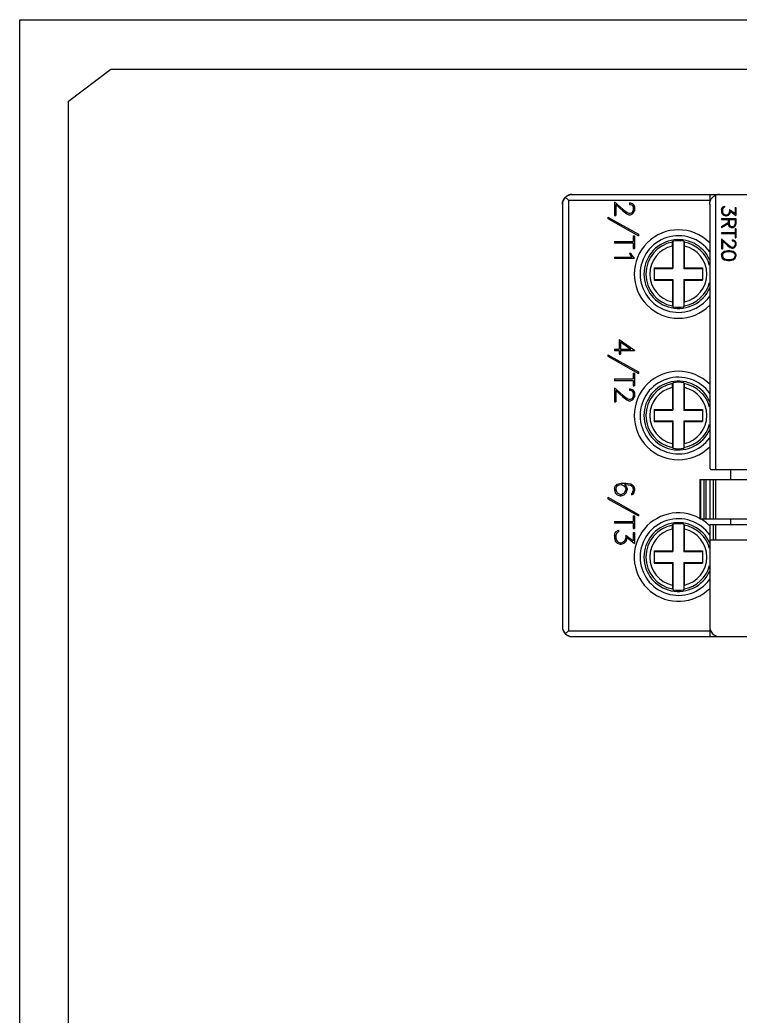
# Model space of a CAD drawing. Header units: millimetres. Extents: x -72 to 2978, y -1067 to 2817.
# Drawn here: x 2338.3 to 2411.6, y 834.1 to 935.5 of the extents above; entities that cross this region are included whole.
import ezdxf

# ---------------------------------------------------------------- set-up
doc = ezdxf.new("R2010")
doc.units = ezdxf.units.MM
doc.layers.add('10000_FRONT', color=7, linetype='Continuous')

msp = doc.modelspace()

# ---------------------------------------------------------------- linework, layer by layer
for p, q in [((2338.28, 935.51), (2647.27, 935.51)), ((2338.28, 635.51), (2338.28, 935.51))]:
    msp.add_line(p, q)
at = {"color": 30, "true_color": 0xf8991e}
for p, q in [((2343.22, 927.23), (2347.54, 930.51)), ((2347.54, 930.51), (2639.75, 930.51)), ((2343.22, 641.64), (2343.22, 927.23))]:
    msp.add_line(p, q, dxfattribs=at)
at = {"layer": '10000_FRONT', "color": 7, "linetype": 'Continuous', "lineweight": 25}
for p, q in [((2393.65, 917.33), (2393.68, 917.37)), ((2393.67, 917.33), (2393.7, 917.38)), ((2393.68, 917.37), (2393.72, 917.41)), ((2393.7, 917.38), (2393.73, 917.42)), ((2393.72, 917.41), (2393.75, 917.45)), ((2393.73, 917.42), (2393.77, 917.46)), ((2393.75, 917.45), (2393.79, 917.49)), ((2393.77, 917.46), (2393.82, 917.5)), ((2393.77, 917.46), (2394.08, 917.15)), ((2393.79, 917.49), (2393.83, 917.52)), ((2393.82, 917.5), (2393.86, 917.54)), ((2393.83, 917.52), (2393.88, 917.56)), ((2393.86, 917.54), (2393.9, 917.57)), ((2393.88, 917.56), (2393.92, 917.59)), ((2393.9, 917.57), (2393.94, 917.6)), ((2393.92, 917.59), (2393.97, 917.62)), ((2393.94, 917.6), (2393.99, 917.62)), ((2393.97, 917.62), (2394.02, 917.65)), ((2393.99, 917.62), (2394.04, 917.65)), ((2394.02, 917.65), (2394.07, 917.67)), ((2394.04, 917.65), (2394.09, 917.67)), ((2394.07, 917.67), (2394.07, 917.67)), ((2394.09, 917.67), (2394.13, 917.69)), ((2394.13, 917.69), (2394.18, 917.71)), ((2394.18, 917.71), (2394.23, 917.72)), ((2394.23, 917.72), (2394.28, 917.73)), ((2394.28, 917.73), (2394.33, 917.74)), ((2394.33, 917.74), (2394.38, 917.75)), ((2394.38, 917.75), (2394.43, 917.75)), ((2394.43, 917.75), (2394.48, 917.75)), ((2394.47, 917.75), (2394.48, 917.75)), ((2394.48, 917.75), (2408.48, 917.75)), ((2408.48, 917.75), (2408.48, 917.15)), ((2408.48, 917.75), (2462.46, 917.75)), ((2408.48, 917.74), (2409.32, 917.74)), ((2408.65, 917.33), (2408.67, 917.37)), ((2408.67, 917.37), (2408.71, 917.41)), ((2408.71, 917.41), (2408.74, 917.45)), ((2408.74, 917.45), (2408.78, 917.49)), ((2408.78, 917.49), (2408.82, 917.52)), ((2408.82, 917.52), (2408.87, 917.56)), ((2408.87, 917.56), (2408.91, 917.59)), ((2408.91, 917.59), (2408.96, 917.62)), ((2408.96, 917.62), (2409.01, 917.65)), ((2409.01, 917.65), (2409.06, 917.67)), ((2409.06, 917.67), (2409.06, 889.75)), ((2410.57, 917.75), (2410.57, 917.75)), ((2393.47, 916.84), (2393.48, 916.89)), ((2393.47, 916.8), (2393.47, 916.84)), ((2393.47, 916.75), (2393.47, 916.8)), ((2393.47, 916.75), (2393.47, 873.76)), ((2393.48, 916.89), (2393.49, 916.93)), ((2393.48, 916.8), (2393.49, 916.85)), ((2393.48, 916.75), (2393.48, 916.8)), ((2393.48, 916.75), (2393.48, 873.75)), ((2393.49, 916.93), (2393.5, 916.98)), ((2393.49, 916.9), (2393.5, 916.95)), ((2393.49, 916.85), (2393.49, 916.9)), ((2393.5, 916.98), (2393.51, 917.03)), ((2393.5, 916.95), (2393.51, 917)), ((2393.51, 917.03), (2393.52, 917.07)), ((2393.51, 917), (2393.53, 917.05)), ((2393.52, 917.07), (2393.54, 917.12)), ((2393.53, 917.05), (2393.54, 917.1)), ((2393.54, 917.12), (2393.56, 917.16)), ((2393.54, 917.1), (2393.56, 917.15)), ((2393.56, 917.16), (2393.58, 917.21)), ((2393.56, 917.15), (2393.58, 917.2)), ((2393.58, 917.21), (2393.6, 917.25)), ((2393.58, 917.2), (2393.61, 917.24)), ((2393.6, 917.25), (2393.63, 917.29)), ((2393.61, 917.24), (2393.64, 917.29)), ((2393.63, 917.29), (2393.65, 917.33)), ((2393.64, 917.29), (2393.67, 917.33)), ((2394.08, 917.15), (2394.08, 873.35)), ((2394.08, 917.15), (2408.48, 917.15)), ((2398.76, 917.01), (2398.76, 915.59)), ((2398.76, 917.01), (2399.66, 916.2)), ((2398.9, 916.71), (2398.9, 915.59)), ((2398.9, 916.71), (2399.63, 916.08)), ((2400.3, 916.88), (2400.3, 916.74)), ((2400.3, 916.88), (2400.42, 916.88)), ((2400.3, 916.74), (2400.41, 916.74)), ((2400.41, 916.74), (2400.59, 916.65)), ((2400.42, 916.88), (2400.63, 916.78)), ((2400.59, 916.65), (2400.69, 916.47)), ((2400.63, 916.78), (2400.73, 916.68)), ((2400.69, 916.47), (2400.69, 916.1)), ((2400.73, 916.68), (2400.82, 916.48)), ((2400.82, 916.48), (2400.82, 916.09)), ((2408.46, 916.84), (2408.47, 916.89)), ((2408.46, 916.8), (2408.46, 916.84)), ((2408.46, 916.75), (2408.46, 916.8)), ((2408.46, 916.75), (2408.46, 889.95)), ((2408.47, 916.89), (2408.48, 916.93)), ((2408.48, 917.15), (2408.48, 916.95)), ((2408.48, 916.93), (2408.49, 916.98)), ((2408.49, 916.98), (2408.5, 917.03)), ((2408.5, 917.03), (2408.51, 917.07)), ((2408.51, 917.07), (2408.53, 917.12)), ((2408.53, 917.12), (2408.55, 917.16)), ((2408.55, 917.16), (2408.57, 917.21)), ((2408.57, 917.21), (2408.59, 917.25)), ((2408.59, 917.25), (2408.62, 917.29)), ((2408.62, 917.29), (2408.65, 917.33)), ((2409.66, 916.2), (2409.73, 916.41)), ((2409.73, 916.41), (2409.81, 916.49)), ((2409.76, 916.19), (2409.87, 916.42)), ((2409.81, 916.49), (2409.97, 916.57)), ((2409.87, 916.42), (2409.97, 916.46)), ((2409.97, 916.57), (2409.97, 916.46)), ((2411.04, 916.42), (2411.04, 915.8)), ((2411.04, 916.42), (2411.13, 916.42)), ((2411.13, 916.42), (2411.13, 915.61)), ((2398.1, 915.44), (2398.1, 915.29)), ((2398.1, 915.44), (2401.21, 913.69)), ((2398.76, 915.59), (2398.9, 915.59)), ((2399.63, 916.08), (2400.02, 915.78)), ((2399.66, 916.2), (2400.05, 915.92)), ((2400.02, 915.78), (2400.22, 915.69)), ((2400.05, 915.92), (2400.23, 915.83)), ((2400.22, 915.69), (2400.42, 915.69)), ((2400.23, 915.83), (2400.41, 915.83)), ((2400.41, 915.83), (2400.59, 915.92)), ((2400.42, 915.69), (2400.62, 915.78)), ((2400.59, 915.92), (2400.69, 916.1)), ((2400.62, 915.78), (2400.72, 915.89)), ((2400.72, 915.89), (2400.82, 916.09)), ((2409.66, 916.2), (2409.66, 915.99)), ((2409.66, 915.99), (2409.73, 915.78)), ((2409.73, 915.78), (2409.88, 915.64)), ((2409.76, 916.19), (2409.76, 915.99)), ((2409.76, 915.99), (2409.81, 915.86)), ((2409.81, 915.86), (2409.87, 915.77)), ((2409.87, 915.77), (2409.96, 915.71)), ((2409.88, 915.64), (2410.09, 915.57)), ((2409.96, 915.71), (2410.09, 915.66)), ((2410.09, 915.66), (2410.16, 915.66)), ((2410.09, 915.57), (2410.16, 915.57)), ((2410.16, 915.66), (2410.29, 915.71)), ((2410.16, 915.57), (2410.37, 915.64)), ((2410.29, 915.71), (2410.38, 915.77)), ((2410.37, 915.64), (2410.52, 915.78)), ((2410.38, 915.77), (2410.44, 915.86)), ((2410.44, 915.86), (2410.49, 915.99)), ((2410.49, 916.23), (2410.49, 915.99)), ((2410.49, 916.23), (2411.04, 915.8)), ((2410.52, 915.78), (2410.59, 915.99)), ((2410.59, 916.04), (2410.59, 915.99)), ((2410.59, 916.04), (2411.13, 915.61)), ((2398.1, 915.29), (2401.21, 913.54)), ((2409.66, 915.31), (2409.66, 915.21)), ((2409.66, 915.31), (2411.13, 915.31)), ((2409.66, 915.21), (2410.35, 915.21)), ((2409.66, 914.48), (2410.35, 914.89)), ((2409.66, 914.38), (2410.35, 914.79)), ((2409.66, 914.48), (2409.66, 914.38)), ((2410.35, 915.21), (2410.35, 914.89)), ((2410.35, 914.79), (2410.35, 914.74)), ((2410.35, 914.74), (2410.42, 914.53)), ((2410.42, 914.53), (2410.49, 914.46)), ((2410.45, 915.21), (2410.45, 914.75)), ((2410.45, 915.21), (2411.04, 915.21)), ((2410.45, 914.75), (2410.51, 914.55)), ((2410.49, 914.46), (2410.64, 914.39)), ((2410.51, 914.55), (2410.64, 914.49)), ((2410.64, 914.49), (2410.84, 914.49)), ((2410.64, 914.39), (2410.85, 914.39)), ((2410.84, 914.49), (2410.97, 914.55)), ((2410.85, 914.39), (2410.99, 914.46)), ((2410.97, 914.55), (2411.04, 914.75)), ((2410.99, 914.46), (2411.06, 914.53)), ((2411.04, 915.21), (2411.04, 914.75)), ((2411.06, 914.53), (2411.13, 914.74)), ((2411.13, 915.31), (2411.13, 914.74)), ((2400.69, 913.55), (2400.69, 912.97)), ((2400.69, 913.55), (2400.82, 913.55)), ((2400.82, 913.55), (2400.82, 912.26)), ((2401.21, 913.69), (2401.21, 913.54)), ((2409.66, 913.86), (2409.66, 913.76)), ((2409.66, 913.86), (2411.04, 913.86)), ((2409.66, 913.76), (2411.04, 913.76)), ((2411.04, 914.27), (2411.04, 913.86)), ((2411.04, 914.27), (2411.13, 914.27)), ((2411.04, 913.76), (2411.04, 913.35)), ((2411.04, 913.35), (2411.13, 913.35)), ((2411.13, 914.27), (2411.13, 913.35)), ((2398.76, 912.97), (2398.76, 912.83)), ((2398.76, 912.97), (2400.69, 912.97)), ((2398.76, 912.83), (2400.69, 912.83)), ((2400.69, 912.83), (2400.69, 912.26)), ((2404.66, 912.8), (2404.67, 912.81)), ((2404.66, 912.78), (2404.66, 912.8)), ((2404.66, 912.76), (2404.66, 912.78)), ((2404.66, 912.74), (2404.66, 912.76)), ((2404.66, 912.72), (2404.66, 912.74)), ((2404.66, 912.69), (2404.66, 912.72)), ((2404.66, 912.67), (2404.66, 912.69)), ((2404.66, 912.65), (2404.66, 912.67)), ((2404.66, 912.62), (2404.66, 912.65)), ((2404.66, 912.6), (2404.66, 912.62)), ((2404.66, 912.57), (2404.66, 912.6)), ((2404.66, 912.55), (2404.66, 912.57)), ((2404.66, 912.52), (2404.66, 912.55)), ((2404.66, 912.49), (2404.66, 912.52)), ((2404.66, 912.49), (2404.66, 910.27)), ((2404.67, 912.89), (2404.68, 912.9)), ((2404.67, 912.89), (2404.67, 912.89)), ((2404.67, 912.88), (2404.67, 912.89)), ((2404.67, 912.87), (2404.67, 912.88)), ((2404.67, 912.86), (2404.67, 912.87)), ((2404.67, 912.85), (2404.67, 912.86)), ((2404.67, 912.83), (2404.67, 912.85)), ((2404.67, 912.81), (2404.67, 912.83)), ((2404.68, 912.92), (2404.69, 912.93)), ((2404.68, 912.9), (2404.68, 912.92)), ((2404.68, 912.9), (2404.68, 912.9)), ((2404.69, 912.93), (2404.7, 912.94)), ((2404.7, 912.95), (2404.71, 912.96)), ((2404.7, 912.94), (2404.7, 912.95)), ((2404.71, 912.97), (2404.72, 912.99)), ((2404.71, 912.96), (2404.71, 912.97)), ((2404.72, 912.99), (2404.72, 910.2)), ((2405.82, 912.99), (2405.82, 910.2)), ((2405.82, 912.99), (2405.83, 912.97)), ((2405.83, 912.97), (2405.83, 912.96)), ((2405.83, 912.96), (2405.84, 912.95)), ((2405.84, 912.95), (2405.85, 912.94)), ((2405.85, 912.94), (2405.85, 912.93)), ((2405.85, 912.93), (2405.86, 912.92)), ((2405.86, 912.92), (2405.86, 912.9)), ((2405.86, 912.9), (2405.87, 912.9)), ((2405.87, 912.9), (2405.87, 912.89)), ((2405.87, 912.89), (2405.87, 912.88)), ((2405.87, 912.88), (2405.87, 912.87)), ((2405.87, 912.87), (2405.87, 912.86)), ((2405.87, 912.86), (2405.87, 912.84)), ((2405.87, 912.84), (2405.88, 912.82)), ((2405.88, 912.82), (2405.88, 912.8)), ((2405.88, 912.8), (2405.88, 912.78)), ((2405.88, 912.78), (2405.88, 912.76)), ((2405.88, 912.76), (2405.88, 912.73)), ((2405.88, 912.73), (2405.88, 912.7)), ((2405.88, 912.7), (2405.88, 912.68)), ((2405.88, 912.68), (2405.88, 912.65)), ((2405.88, 912.65), (2405.88, 912.62)), ((2405.88, 912.62), (2405.88, 912.59)), ((2405.88, 912.59), (2405.88, 912.56)), ((2405.88, 912.56), (2405.88, 912.52)), ((2405.88, 912.52), (2405.88, 912.49)), ((2405.88, 912.49), (2405.88, 910.27)), ((2409.66, 913.22), (2409.66, 912.21)), ((2409.66, 913.22), (2410.31, 912.65)), ((2409.76, 913.02), (2409.76, 912.21)), ((2409.76, 913.02), (2410.28, 912.56)), ((2410.28, 912.56), (2410.56, 912.35)), ((2410.31, 912.65), (2410.58, 912.45)), ((2410.56, 912.35), (2410.7, 912.28)), ((2410.58, 912.45), (2410.71, 912.38)), ((2410.71, 912.38), (2410.84, 912.38)), ((2410.76, 913.13), (2410.76, 913.04)), ((2410.76, 913.13), (2410.85, 913.13)), ((2410.76, 913.04), (2410.84, 913.04)), ((2410.84, 913.04), (2410.97, 912.97)), ((2410.84, 912.38), (2410.97, 912.44)), ((2410.85, 913.13), (2410.99, 913.06)), ((2410.85, 912.28), (2410.99, 912.35)), ((2410.97, 912.97), (2411.04, 912.84)), ((2410.97, 912.44), (2411.04, 912.57)), ((2410.99, 913.06), (2411.06, 912.99)), ((2410.99, 912.35), (2411.06, 912.42)), ((2411.04, 912.84), (2411.04, 912.57)), ((2411.06, 912.99), (2411.13, 912.85)), ((2411.06, 912.42), (2411.13, 912.57)), ((2411.13, 912.85), (2411.13, 912.57)), ((2398.76, 911.38), (2398.76, 911.25)), ((2398.76, 911.38), (2400.56, 911.38)), ((2400.29, 911.77), (2400.4, 911.54)), ((2400.29, 911.77), (2400.43, 911.77)), ((2400.4, 911.54), (2400.56, 911.38)), ((2400.43, 911.77), (2400.53, 911.57)), ((2400.53, 911.57), (2400.82, 911.27)), ((2400.69, 912.26), (2400.82, 912.26)), ((2409.66, 912.21), (2409.76, 912.21)), ((2409.66, 911.6), (2409.73, 911.81)), ((2409.66, 911.6), (2409.66, 911.46)), ((2409.66, 911.46), (2409.73, 911.25)), ((2409.73, 911.81), (2409.95, 911.96)), ((2409.76, 911.6), (2409.82, 911.77)), ((2409.76, 911.6), (2409.76, 911.46)), ((2409.76, 911.46), (2409.82, 911.29)), ((2409.82, 911.77), (2409.96, 911.86)), ((2409.82, 911.29), (2409.96, 911.2)), ((2409.95, 911.96), (2410.29, 912.03)), ((2409.96, 911.86), (2410.3, 911.93)), ((2410.29, 912.03), (2410.5, 912.03)), ((2410.3, 911.93), (2410.5, 911.93)), ((2410.5, 912.03), (2410.85, 911.96)), ((2410.5, 911.93), (2410.84, 911.86)), ((2410.7, 912.28), (2410.85, 912.28)), ((2410.84, 911.86), (2410.98, 911.77)), ((2410.84, 911.2), (2410.98, 911.29)), ((2410.85, 911.96), (2411.06, 911.81)), ((2410.98, 911.77), (2411.04, 911.6)), ((2410.98, 911.29), (2411.04, 911.46)), ((2411.04, 911.6), (2411.04, 911.46)), ((2411.06, 911.81), (2411.13, 911.6)), ((2411.06, 911.25), (2411.13, 911.46)), ((2411.13, 911.6), (2411.13, 911.46)), ((2398.76, 911.25), (2400.82, 911.25)), ((2400.82, 911.27), (2400.82, 911.25)), ((2409.73, 911.25), (2409.95, 911.1)), ((2409.95, 911.1), (2410.29, 911.03)), ((2409.96, 911.2), (2410.3, 911.13)), ((2410.29, 911.03), (2410.5, 911.03)), ((2410.3, 911.13), (2410.5, 911.13)), ((2410.5, 911.13), (2410.84, 911.2)), ((2410.5, 911.03), (2410.85, 911.1)), ((2410.85, 911.1), (2411.06, 911.25)), ((2402.82, 910.27), (2402.82, 909.04)), ((2402.82, 910.27), (2404.66, 910.27)), ((2402.82, 910.2), (2404.72, 910.2)), ((2404.66, 910.27), (2404.72, 910.2)), ((2405.82, 910.2), (2405.88, 910.27)), ((2405.82, 910.2), (2407.72, 910.2)), ((2405.88, 910.27), (2407.72, 910.27)), ((2407.72, 910.27), (2407.72, 909.04)), ((2402.82, 909.1), (2404.72, 909.1)), ((2402.82, 909.04), (2404.66, 909.04)), ((2404.66, 909.04), (2404.72, 909.1)), ((2404.66, 909.04), (2404.66, 906.81)), ((2404.72, 909.1), (2404.72, 906.32)), ((2405.82, 909.1), (2405.82, 906.32)), ((2405.82, 909.1), (2405.88, 909.04)), ((2405.82, 909.1), (2407.72, 909.1)), ((2405.88, 909.04), (2405.88, 906.81)), ((2405.88, 909.04), (2407.72, 909.04)), ((2404.66, 906.81), (2404.66, 906.78)), ((2404.66, 906.78), (2404.66, 906.75)), ((2404.66, 906.75), (2404.66, 906.72)), ((2404.66, 906.72), (2404.66, 906.69)), ((2404.66, 906.69), (2404.66, 906.66)), ((2404.66, 906.66), (2404.66, 906.63)), ((2404.66, 906.63), (2404.66, 906.6)), ((2404.66, 906.6), (2404.66, 906.57)), ((2404.66, 906.57), (2404.66, 906.55)), ((2404.66, 906.55), (2404.66, 906.53)), ((2404.66, 906.53), (2404.66, 906.5)), ((2404.66, 906.5), (2404.67, 906.48)), ((2404.67, 906.48), (2404.67, 906.46)), ((2404.67, 906.46), (2404.67, 906.45)), ((2404.67, 906.45), (2404.67, 906.43)), ((2404.67, 906.43), (2404.67, 906.42)), ((2404.67, 906.42), (2404.67, 906.41)), ((2404.67, 906.41), (2404.68, 906.41)), ((2404.68, 906.41), (2404.68, 906.4)), ((2404.68, 906.4), (2404.68, 906.39)), ((2404.68, 906.39), (2404.69, 906.38)), ((2404.69, 906.38), (2404.7, 906.37)), ((2404.7, 906.37), (2404.7, 906.36)), ((2404.7, 906.36), (2404.71, 906.34)), ((2404.71, 906.34), (2404.71, 906.33)), ((2404.71, 906.33), (2404.72, 906.32)), ((2405.82, 906.32), (2405.83, 906.33)), ((2405.83, 906.34), (2405.84, 906.36)), ((2405.83, 906.33), (2405.83, 906.34)), ((2405.84, 906.36), (2405.85, 906.37)), ((2405.85, 906.38), (2405.86, 906.39)), ((2405.85, 906.37), (2405.85, 906.38)), ((2405.86, 906.4), (2405.87, 906.41)), ((2405.86, 906.39), (2405.86, 906.4)), ((2405.87, 906.48), (2405.88, 906.49)), ((2405.87, 906.46), (2405.87, 906.48)), ((2405.87, 906.45), (2405.87, 906.46)), ((2405.87, 906.44), (2405.87, 906.45)), ((2405.87, 906.43), (2405.87, 906.44)), ((2405.87, 906.42), (2405.87, 906.43)), ((2405.87, 906.41), (2405.87, 906.42)), ((2405.87, 906.41), (2405.87, 906.41)), ((2405.88, 906.79), (2405.88, 906.81)), ((2405.88, 906.76), (2405.88, 906.79)), ((2405.88, 906.73), (2405.88, 906.76)), ((2405.88, 906.71), (2405.88, 906.73)), ((2405.88, 906.68), (2405.88, 906.71)), ((2405.88, 906.66), (2405.88, 906.68)), ((2405.88, 906.64), (2405.88, 906.66)), ((2405.88, 906.61), (2405.88, 906.64)), ((2405.88, 906.59), (2405.88, 906.61)), ((2405.88, 906.57), (2405.88, 906.59)), ((2405.88, 906.55), (2405.88, 906.57)), ((2405.88, 906.53), (2405.88, 906.55)), ((2405.88, 906.51), (2405.88, 906.53)), ((2405.88, 906.49), (2405.88, 906.51)), ((2399.25, 903), (2399.25, 902.02)), ((2399.25, 903), (2400.82, 901.91)), ((2399.39, 902.75), (2399.39, 902.02)), ((2399.39, 902.75), (2400.45, 902.02)), ((2398.1, 901.44), (2398.1, 901.29)), ((2398.1, 901.44), (2401.21, 899.69)), ((2398.1, 901.29), (2401.21, 899.54)), ((2398.76, 902.02), (2398.76, 901.88)), ((2398.76, 902.02), (2399.25, 902.02)), ((2398.76, 901.88), (2399.25, 901.88)), ((2399.25, 901.88), (2399.25, 901.5)), ((2399.25, 901.5), (2399.39, 901.5)), ((2399.39, 902.02), (2400.45, 902.02)), ((2399.39, 901.88), (2399.39, 901.5)), ((2399.39, 901.88), (2400.82, 901.88)), ((2400.82, 901.91), (2400.82, 901.88)), ((2400.69, 899.55), (2400.69, 898.97)), ((2400.69, 899.55), (2400.82, 899.55)), ((2400.82, 899.55), (2400.82, 898.26)), ((2401.21, 899.69), (2401.21, 899.54)), ((2398.76, 898.97), (2398.76, 898.83)), ((2398.76, 898.97), (2400.69, 898.97)), ((2398.76, 898.83), (2400.69, 898.83)), ((2400.69, 898.83), (2400.69, 898.26)), ((2400.69, 898.26), (2400.82, 898.26)), ((2404.66, 898.4), (2404.67, 898.41)), ((2404.66, 898.38), (2404.66, 898.4)), ((2404.66, 898.36), (2404.66, 898.38)), ((2404.66, 898.34), (2404.66, 898.36)), ((2404.66, 898.32), (2404.66, 898.34)), ((2404.66, 898.29), (2404.66, 898.32)), ((2404.66, 898.27), (2404.66, 898.29)), ((2404.66, 898.25), (2404.66, 898.27)), ((2404.66, 898.22), (2404.66, 898.25)), ((2404.66, 898.2), (2404.66, 898.22)), ((2404.66, 898.17), (2404.66, 898.2)), ((2404.66, 898.15), (2404.66, 898.17)), ((2404.66, 898.12), (2404.66, 898.15)), ((2404.66, 898.09), (2404.66, 898.12)), ((2404.67, 898.49), (2404.68, 898.5)), ((2404.67, 898.49), (2404.67, 898.49)), ((2404.67, 898.48), (2404.67, 898.49)), ((2404.67, 898.47), (2404.67, 898.48)), ((2404.67, 898.46), (2404.67, 898.47)), ((2404.67, 898.45), (2404.67, 898.46)), ((2404.67, 898.43), (2404.67, 898.45)), ((2404.67, 898.41), (2404.67, 898.43)), ((2404.68, 898.52), (2404.69, 898.53)), ((2404.68, 898.5), (2404.68, 898.52)), ((2404.68, 898.5), (2404.68, 898.5)), ((2404.69, 898.53), (2404.7, 898.54)), ((2404.7, 898.55), (2404.71, 898.56)), ((2404.7, 898.54), (2404.7, 898.55)), ((2404.71, 898.57), (2404.72, 898.59)), ((2404.71, 898.56), (2404.71, 898.57)), ((2404.72, 898.59), (2404.72, 895.8)), ((2405.82, 898.59), (2405.82, 895.8)), ((2405.82, 898.59), (2405.83, 898.57)), ((2405.83, 898.57), (2405.83, 898.56)), ((2405.83, 898.56), (2405.84, 898.55)), ((2405.84, 898.55), (2405.85, 898.54)), ((2405.85, 898.54), (2405.85, 898.53)), ((2405.85, 898.53), (2405.86, 898.52)), ((2405.86, 898.52), (2405.86, 898.5)), ((2405.86, 898.5), (2405.87, 898.5)), ((2405.87, 898.5), (2405.87, 898.49)), ((2405.87, 898.49), (2405.87, 898.48)), ((2405.87, 898.48), (2405.87, 898.47)), ((2405.87, 898.47), (2405.87, 898.46)), ((2405.87, 898.46), (2405.87, 898.44)), ((2405.87, 898.44), (2405.88, 898.42)), ((2405.88, 898.42), (2405.88, 898.4)), ((2405.88, 898.4), (2405.88, 898.38)), ((2405.88, 898.38), (2405.88, 898.36)), ((2405.88, 898.36), (2405.88, 898.33)), ((2405.88, 898.33), (2405.88, 898.3)), ((2405.88, 898.3), (2405.88, 898.28)), ((2405.88, 898.28), (2405.88, 898.25)), ((2405.88, 898.25), (2405.88, 898.22)), ((2405.88, 898.22), (2405.88, 898.19)), ((2405.88, 898.19), (2405.88, 898.16)), ((2405.88, 898.16), (2405.88, 898.12)), ((2405.88, 898.12), (2405.88, 898.09)), ((2398.76, 898.08), (2398.76, 896.66)), ((2398.76, 898.08), (2399.66, 897.28)), ((2398.9, 897.79), (2398.9, 896.66)), ((2398.9, 897.79), (2399.63, 897.15)), ((2399.63, 897.15), (2400.02, 896.86)), ((2399.66, 897.28), (2400.05, 896.99)), ((2400.3, 897.96), (2400.3, 897.82)), ((2400.3, 897.96), (2400.42, 897.96)), ((2400.3, 897.82), (2400.41, 897.82)), ((2400.41, 897.82), (2400.59, 897.72)), ((2400.42, 897.96), (2400.63, 897.86)), ((2400.59, 897.72), (2400.69, 897.54)), ((2400.59, 896.99), (2400.69, 897.17)), ((2400.63, 897.86), (2400.73, 897.76)), ((2400.69, 897.54), (2400.69, 897.17)), ((2400.72, 896.96), (2400.82, 897.16)), ((2400.73, 897.76), (2400.82, 897.55)), ((2400.82, 897.55), (2400.82, 897.16)), ((2404.66, 898.09), (2404.66, 895.87)), ((2405.88, 898.09), (2405.88, 895.87)), ((2398.76, 896.66), (2398.9, 896.66)), ((2400.02, 896.86), (2400.22, 896.76)), ((2400.05, 896.99), (2400.23, 896.9)), ((2400.22, 896.76), (2400.42, 896.76)), ((2400.23, 896.9), (2400.41, 896.9)), ((2400.41, 896.9), (2400.59, 896.99)), ((2400.42, 896.76), (2400.62, 896.86)), ((2400.62, 896.86), (2400.72, 896.96)), ((2402.82, 895.87), (2402.82, 894.64)), ((2402.82, 895.87), (2404.66, 895.87)), ((2402.82, 895.8), (2404.72, 895.8)), ((2404.66, 895.87), (2404.72, 895.8)), ((2405.82, 895.8), (2405.88, 895.87)), ((2405.82, 895.8), (2407.72, 895.8)), ((2405.88, 895.87), (2407.72, 895.87)), ((2407.72, 895.87), (2407.72, 894.64)), ((2402.82, 894.7), (2404.72, 894.7)), ((2402.82, 894.64), (2404.66, 894.64)), ((2404.66, 894.64), (2404.72, 894.7)), ((2404.66, 894.64), (2404.66, 892.41)), ((2404.72, 894.7), (2404.72, 891.92)), ((2405.82, 894.7), (2405.82, 891.92)), ((2405.82, 894.7), (2405.88, 894.64)), ((2405.82, 894.7), (2407.72, 894.7)), ((2405.88, 894.64), (2405.88, 892.41)), ((2405.88, 894.64), (2407.72, 894.64)), ((2404.66, 892.41), (2404.66, 892.38)), ((2404.66, 892.38), (2404.66, 892.35)), ((2404.66, 892.35), (2404.66, 892.32)), ((2404.66, 892.32), (2404.66, 892.29)), ((2404.66, 892.29), (2404.66, 892.26)), ((2404.66, 892.26), (2404.66, 892.23)), ((2404.66, 892.23), (2404.66, 892.2)), ((2404.66, 892.2), (2404.66, 892.17)), ((2404.66, 892.17), (2404.66, 892.15)), ((2404.66, 892.15), (2404.66, 892.13)), ((2404.66, 892.13), (2404.66, 892.1)), ((2404.66, 892.1), (2404.67, 892.08)), ((2404.67, 892.08), (2404.67, 892.06)), ((2404.67, 892.06), (2404.67, 892.05)), ((2404.67, 892.05), (2404.67, 892.03)), ((2404.67, 892.03), (2404.67, 892.02)), ((2405.87, 892.08), (2405.88, 892.09)), ((2405.87, 892.06), (2405.87, 892.08)), ((2405.87, 892.05), (2405.87, 892.06)), ((2405.87, 892.04), (2405.87, 892.05)), ((2405.87, 892.03), (2405.87, 892.04)), ((2405.88, 892.39), (2405.88, 892.41)), ((2405.88, 892.36), (2405.88, 892.39)), ((2405.88, 892.33), (2405.88, 892.36)), ((2405.88, 892.31), (2405.88, 892.33)), ((2405.88, 892.28), (2405.88, 892.31)), ((2405.88, 892.26), (2405.88, 892.28)), ((2405.88, 892.24), (2405.88, 892.26)), ((2405.88, 892.21), (2405.88, 892.24)), ((2405.88, 892.19), (2405.88, 892.21)), ((2405.88, 892.17), (2405.88, 892.19)), ((2405.88, 892.15), (2405.88, 892.17)), ((2405.88, 892.13), (2405.88, 892.15)), ((2405.88, 892.11), (2405.88, 892.13)), ((2405.88, 892.09), (2405.88, 892.11)), ((2404.67, 892.02), (2404.67, 892.01)), ((2404.67, 892.01), (2404.68, 892.01)), ((2404.68, 892.01), (2404.68, 892)), ((2404.68, 892), (2404.68, 891.99)), ((2404.68, 891.99), (2404.69, 891.98)), ((2404.69, 891.98), (2404.7, 891.97)), ((2404.7, 891.97), (2404.7, 891.96)), ((2404.7, 891.96), (2404.71, 891.94)), ((2404.71, 891.94), (2404.71, 891.93)), ((2404.71, 891.93), (2404.72, 891.92)), ((2405.82, 891.92), (2405.83, 891.93)), ((2405.83, 891.94), (2405.84, 891.96)), ((2405.83, 891.93), (2405.83, 891.94)), ((2405.84, 891.96), (2405.85, 891.97)), ((2405.85, 891.98), (2405.86, 891.99)), ((2405.85, 891.97), (2405.85, 891.98)), ((2405.86, 892), (2405.87, 892.01)), ((2405.86, 891.99), (2405.86, 892)), ((2405.87, 892.02), (2405.87, 892.03)), ((2405.87, 892.01), (2405.87, 892.02)), ((2405.87, 892.01), (2405.87, 892.01)), ((2408.46, 889.95), (2408.46, 889.93)), ((2408.46, 889.93), (2408.46, 889.92)), ((2408.46, 889.92), (2408.47, 889.9)), ((2408.47, 889.9), (2408.47, 889.88)), ((2408.47, 889.88), (2408.48, 889.86)), ((2408.48, 889.86), (2408.49, 889.85)), ((2408.49, 889.85), (2408.5, 889.83)), ((2408.5, 889.83), (2408.52, 889.81)), ((2408.52, 889.81), (2408.53, 889.8)), ((2408.53, 889.8), (2408.55, 889.79)), ((2408.55, 889.79), (2408.57, 889.78)), ((2408.57, 889.78), (2408.59, 889.77)), ((2408.59, 889.77), (2408.61, 889.76)), ((2408.61, 889.76), (2408.63, 889.75)), ((2408.63, 889.75), (2408.66, 889.75)), ((2408.66, 889.75), (2463.26, 889.75)), ((2410.58, 889.75), (2410.58, 888.75)), ((2398.76, 887.79), (2398.86, 888.08)), ((2398.86, 888.08), (2399.06, 888.28)), ((2398.9, 887.78), (2399, 888.06)), ((2399, 888.06), (2399.16, 888.17)), ((2399.06, 888.28), (2399.46, 888.38)), ((2399.16, 888.17), (2399.46, 888.24)), ((2399.46, 888.38), (2399.94, 888.38)), ((2399.46, 888.24), (2399.78, 888.08)), ((2399.78, 888.08), (2399.85, 887.97)), ((2399.8, 888.24), (2399.96, 888.08)), ((2399.8, 888.24), (2399.93, 888.24)), ((2399.93, 888.24), (2400.41, 888.15)), ((2399.94, 888.38), (2400.43, 888.29)), ((2399.96, 888.08), (2400.06, 887.79)), ((2400.41, 888.15), (2400.6, 888.02)), ((2400.43, 888.29), (2400.72, 888.09)), ((2400.6, 888.02), (2400.68, 887.78)), ((2400.72, 888.09), (2400.82, 887.79)), ((2407.46, 888.75), (2407.46, 884.75)), ((2407.46, 888.75), (2464.46, 888.75)), ((2407.51, 888.75), (2407.51, 884.75)), ((2407.86, 888.75), (2407.86, 884.75)), ((2408.06, 888.75), (2408.06, 884.75)), ((2408.46, 888.75), (2408.46, 884.75)), ((2408.8, 888.75), (2408.8, 884.75)), ((2409.06, 888.75), (2409.06, 884.75)), ((2398.76, 887.79), (2398.76, 887.69)), ((2398.76, 887.69), (2398.86, 887.39)), ((2398.86, 887.39), (2399.06, 887.19)), ((2398.9, 887.78), (2398.9, 887.69)), ((2398.9, 887.69), (2398.97, 887.51)), ((2398.97, 887.51), (2399.04, 887.39)), ((2399.04, 887.39), (2399.37, 887.23)), ((2399.06, 887.19), (2399.36, 887.09)), ((2399.36, 887.09), (2399.46, 887.09)), ((2399.37, 887.23), (2399.45, 887.23)), ((2399.45, 887.23), (2399.78, 887.39)), ((2399.46, 887.09), (2399.76, 887.19)), ((2399.76, 887.19), (2399.96, 887.39)), ((2399.78, 887.39), (2399.85, 887.51)), ((2399.85, 887.97), (2399.92, 887.78)), ((2399.85, 887.51), (2399.92, 887.69)), ((2399.92, 887.78), (2399.92, 887.69)), ((2399.96, 887.39), (2400.06, 887.69)), ((2400.06, 887.79), (2400.06, 887.69)), ((2400.49, 887.32), (2400.61, 887.38)), ((2400.49, 887.32), (2400.49, 887.17)), ((2400.49, 887.17), (2400.72, 887.29)), ((2400.61, 887.38), (2400.68, 887.6)), ((2400.68, 887.78), (2400.68, 887.6)), ((2400.72, 887.29), (2400.82, 887.59)), ((2400.82, 887.79), (2400.82, 887.59)), ((2398.1, 886.94), (2398.1, 886.79)), ((2398.1, 886.94), (2401.21, 885.19)), ((2398.1, 886.79), (2401.21, 885.04)), ((2400.69, 885.05), (2400.69, 884.47)), ((2400.69, 885.05), (2400.82, 885.05)), ((2400.82, 885.05), (2400.82, 883.76)), ((2401.21, 885.19), (2401.21, 885.04)), ((2398.76, 884.47), (2398.76, 884.33)), ((2398.76, 884.47), (2400.69, 884.47)), ((2398.76, 884.33), (2400.69, 884.33)), ((2400.69, 884.33), (2400.69, 883.76)), ((2404.66, 884), (2404.67, 884.01)), ((2404.66, 883.98), (2404.66, 884)), ((2404.66, 883.96), (2404.66, 883.98)), ((2404.66, 883.94), (2404.66, 883.96)), ((2404.66, 883.92), (2404.66, 883.94)), ((2404.67, 884.09), (2404.68, 884.1)), ((2404.67, 884.09), (2404.67, 884.09)), ((2404.67, 884.08), (2404.67, 884.09)), ((2404.67, 884.07), (2404.67, 884.08)), ((2404.67, 884.06), (2404.67, 884.07)), ((2404.67, 884.05), (2404.67, 884.06)), ((2404.67, 884.03), (2404.67, 884.05)), ((2404.67, 884.01), (2404.67, 884.03)), ((2404.68, 884.12), (2404.69, 884.13)), ((2404.68, 884.1), (2404.68, 884.12)), ((2404.68, 884.1), (2404.68, 884.1)), ((2404.69, 884.13), (2404.7, 884.14)), ((2404.7, 884.15), (2404.71, 884.16)), ((2404.7, 884.14), (2404.7, 884.15)), ((2404.71, 884.17), (2404.72, 884.19)), ((2404.71, 884.16), (2404.71, 884.17)), ((2404.72, 884.19), (2404.72, 881.4)), ((2405.82, 884.19), (2405.82, 881.4)), ((2405.82, 884.19), (2405.83, 884.17)), ((2405.83, 884.17), (2405.83, 884.16)), ((2405.83, 884.16), (2405.84, 884.15)), ((2405.84, 884.15), (2405.85, 884.14)), ((2405.85, 884.14), (2405.85, 884.13)), ((2405.85, 884.13), (2405.86, 884.12)), ((2405.86, 884.12), (2405.86, 884.1)), ((2405.86, 884.1), (2405.87, 884.1)), ((2405.87, 884.1), (2405.87, 884.09)), ((2405.87, 884.09), (2405.87, 884.08)), ((2405.87, 884.08), (2405.87, 884.07)), ((2405.87, 884.07), (2405.87, 884.06)), ((2405.87, 884.06), (2405.87, 884.04)), ((2405.87, 884.04), (2405.88, 884.02)), ((2405.88, 884.02), (2405.88, 884)), ((2405.88, 884), (2405.88, 883.98)), ((2405.88, 883.98), (2405.88, 883.96)), ((2405.88, 883.96), (2405.88, 883.93)), ((2405.88, 883.93), (2405.88, 883.9)), ((2407.46, 884.75), (2423.96, 884.75)), ((2408.46, 884.15), (2408.46, 882.6)), ((2408.46, 884.15), (2423.36, 884.15)), ((2408.8, 884.15), (2408.8, 882.6)), ((2409.06, 884.15), (2409.06, 882.6)), ((2410.58, 884.75), (2410.58, 884.15)), ((2398.76, 883.05), (2398.86, 883.35)), ((2398.76, 883.05), (2398.76, 882.76)), ((2398.86, 883.35), (2398.96, 883.45)), ((2398.9, 883.04), (2399.06, 883.35)), ((2398.9, 883.04), (2398.9, 882.76)), ((2398.96, 883.45), (2399.19, 883.57)), ((2399.06, 883.35), (2399.19, 883.42)), ((2399.19, 883.57), (2399.19, 883.42)), ((2399.92, 883.09), (2399.92, 882.76)), ((2399.92, 883.09), (2400.69, 882.5)), ((2400.69, 883.76), (2400.82, 883.76)), ((2400.69, 883.36), (2400.69, 882.5)), ((2400.69, 883.36), (2400.82, 883.36)), ((2400.82, 883.36), (2400.82, 882.23)), ((2404.66, 883.89), (2404.66, 883.92)), ((2404.66, 883.87), (2404.66, 883.89)), ((2404.66, 883.85), (2404.66, 883.87)), ((2404.66, 883.82), (2404.66, 883.85)), ((2404.66, 883.8), (2404.66, 883.82)), ((2404.66, 883.77), (2404.66, 883.8)), ((2404.66, 883.75), (2404.66, 883.77)), ((2404.66, 883.72), (2404.66, 883.75)), ((2404.66, 883.69), (2404.66, 883.72)), ((2404.66, 883.69), (2404.66, 881.47)), ((2405.88, 883.9), (2405.88, 883.88)), ((2405.88, 883.88), (2405.88, 883.85)), ((2405.88, 883.85), (2405.88, 883.82)), ((2405.88, 883.82), (2405.88, 883.79)), ((2405.88, 883.79), (2405.88, 883.76)), ((2405.88, 883.76), (2405.88, 883.72)), ((2405.88, 883.72), (2405.88, 883.69)), ((2405.88, 883.69), (2405.88, 881.47)), ((2398.76, 882.76), (2398.86, 882.46)), ((2398.86, 882.46), (2399.06, 882.26)), ((2398.9, 882.76), (2398.97, 882.58)), ((2398.97, 882.58), (2399.05, 882.45)), ((2399.05, 882.45), (2399.18, 882.37)), ((2399.06, 882.26), (2399.36, 882.16)), ((2399.18, 882.37), (2399.36, 882.3)), ((2399.36, 882.3), (2399.45, 882.3)), ((2399.36, 882.16), (2399.46, 882.16)), ((2399.45, 882.3), (2399.64, 882.37)), ((2399.46, 882.16), (2399.76, 882.26)), ((2399.64, 882.37), (2399.77, 882.45)), ((2399.76, 882.26), (2399.96, 882.46)), ((2399.77, 882.45), (2399.85, 882.58)), ((2399.85, 882.58), (2399.92, 882.76)), ((2399.96, 882.46), (2400.06, 882.76)), ((2400.06, 882.83), (2400.06, 882.76)), ((2400.06, 882.83), (2400.82, 882.23)), ((2408.46, 882.6), (2408.46, 873.75)), ((2408.46, 882.6), (2422.16, 882.6)), ((2402.82, 881.47), (2402.82, 880.24)), ((2402.82, 881.47), (2404.66, 881.47)), ((2402.82, 881.4), (2404.72, 881.4)), ((2404.66, 881.47), (2404.72, 881.4)), ((2405.82, 881.4), (2405.88, 881.47)), ((2405.82, 881.4), (2407.72, 881.4)), ((2405.88, 881.47), (2407.72, 881.47)), ((2407.72, 881.47), (2407.72, 880.24)), ((2402.82, 880.3), (2404.72, 880.3)), ((2402.82, 880.24), (2404.66, 880.24)), ((2404.66, 880.24), (2404.72, 880.3)), ((2404.66, 880.24), (2404.66, 878.01)), ((2404.72, 880.3), (2404.72, 877.52)), ((2405.82, 880.3), (2405.82, 877.52)), ((2405.82, 880.3), (2405.88, 880.24)), ((2405.82, 880.3), (2407.72, 880.3)), ((2405.88, 880.24), (2405.88, 878.01)), ((2405.88, 880.24), (2407.72, 880.24)), ((2404.66, 878.01), (2404.66, 877.98)), ((2404.66, 877.98), (2404.66, 877.95)), ((2404.66, 877.95), (2404.66, 877.92)), ((2404.66, 877.92), (2404.66, 877.89)), ((2404.66, 877.89), (2404.66, 877.86)), ((2404.66, 877.86), (2404.66, 877.83)), ((2405.88, 877.99), (2405.88, 878.01)), ((2405.88, 877.96), (2405.88, 877.99)), ((2405.88, 877.93), (2405.88, 877.96)), ((2405.88, 877.91), (2405.88, 877.93)), ((2405.88, 877.88), (2405.88, 877.91)), ((2405.88, 877.86), (2405.88, 877.88)), ((2405.88, 877.84), (2405.88, 877.86)), ((2405.88, 877.81), (2405.88, 877.84)), ((2404.66, 877.83), (2404.66, 877.8)), ((2404.66, 877.8), (2404.66, 877.77)), ((2404.66, 877.77), (2404.66, 877.75)), ((2404.66, 877.75), (2404.66, 877.73)), ((2404.66, 877.73), (2404.66, 877.7)), ((2404.66, 877.7), (2404.67, 877.68)), ((2404.67, 877.68), (2404.67, 877.66)), ((2404.67, 877.66), (2404.67, 877.65)), ((2404.67, 877.65), (2404.67, 877.63)), ((2404.67, 877.63), (2404.67, 877.62)), ((2404.67, 877.62), (2404.67, 877.61)), ((2404.67, 877.61), (2404.68, 877.61)), ((2404.68, 877.61), (2404.68, 877.6)), ((2404.68, 877.6), (2404.68, 877.59)), ((2404.68, 877.59), (2404.69, 877.58)), ((2404.69, 877.58), (2404.7, 877.57)), ((2404.7, 877.57), (2404.7, 877.56)), ((2404.7, 877.56), (2404.71, 877.54)), ((2404.71, 877.54), (2404.71, 877.53)), ((2404.71, 877.53), (2404.72, 877.52)), ((2405.82, 877.52), (2405.83, 877.53)), ((2405.83, 877.54), (2405.84, 877.56)), ((2405.83, 877.53), (2405.83, 877.54)), ((2405.84, 877.56), (2405.85, 877.57)), ((2405.85, 877.58), (2405.86, 877.59)), ((2405.85, 877.57), (2405.85, 877.58)), ((2405.86, 877.6), (2405.87, 877.61)), ((2405.86, 877.59), (2405.86, 877.6)), ((2405.87, 877.68), (2405.88, 877.69)), ((2405.87, 877.66), (2405.87, 877.68)), ((2405.87, 877.65), (2405.87, 877.66)), ((2405.87, 877.64), (2405.87, 877.65)), ((2405.87, 877.63), (2405.87, 877.64)), ((2405.87, 877.62), (2405.87, 877.63)), ((2405.87, 877.61), (2405.87, 877.62)), ((2405.87, 877.61), (2405.87, 877.61)), ((2405.88, 877.79), (2405.88, 877.81)), ((2405.88, 877.77), (2405.88, 877.79)), ((2405.88, 877.75), (2405.88, 877.77)), ((2405.88, 877.73), (2405.88, 877.75)), ((2405.88, 877.71), (2405.88, 877.73)), ((2405.88, 877.69), (2405.88, 877.71)), ((2393.47, 873.76), (2393.47, 873.75)), ((2393.47, 873.75), (2393.47, 873.71)), ((2393.47, 873.71), (2393.47, 873.66)), ((2393.47, 873.66), (2393.48, 873.62)), ((2393.48, 873.75), (2393.48, 873.71)), ((2393.48, 873.71), (2393.49, 873.66)), ((2393.48, 873.62), (2393.49, 873.57)), ((2393.49, 873.66), (2393.49, 873.61)), ((2393.49, 873.61), (2393.5, 873.56)), ((2393.49, 873.57), (2393.5, 873.53)), ((2393.5, 873.56), (2393.51, 873.51)), ((2393.5, 873.53), (2393.51, 873.48)), ((2393.51, 873.51), (2393.53, 873.46)), ((2393.51, 873.48), (2393.52, 873.43)), ((2393.52, 873.43), (2393.54, 873.39)), ((2393.53, 873.46), (2393.54, 873.41)), ((2393.54, 873.41), (2393.56, 873.36)), ((2393.54, 873.39), (2393.56, 873.34)), ((2393.56, 873.36), (2393.58, 873.31)), ((2393.56, 873.34), (2393.58, 873.3)), ((2393.58, 873.31), (2393.61, 873.26)), ((2393.58, 873.3), (2393.6, 873.26)), ((2393.6, 873.26), (2393.63, 873.22)), ((2393.61, 873.26), (2393.64, 873.22)), ((2393.63, 873.22), (2393.65, 873.17)), ((2393.64, 873.22), (2393.67, 873.17)), ((2393.65, 873.17), (2393.68, 873.14)), ((2393.67, 873.17), (2393.7, 873.13)), ((2393.68, 873.14), (2393.72, 873.1)), ((2393.7, 873.13), (2393.73, 873.09)), ((2393.72, 873.1), (2393.75, 873.06)), ((2393.73, 873.09), (2393.77, 873.05)), ((2393.75, 873.06), (2393.79, 873.02)), ((2393.77, 873.05), (2394.08, 873.35)), ((2393.77, 873.05), (2393.82, 873.01)), ((2393.79, 873.02), (2393.83, 872.98)), ((2393.82, 873.01), (2393.86, 872.97)), ((2393.83, 872.98), (2393.88, 872.95)), ((2393.86, 872.97), (2393.9, 872.94)), ((2393.88, 872.95), (2393.92, 872.92)), ((2393.9, 872.94), (2393.94, 872.91)), ((2393.92, 872.92), (2393.97, 872.89)), ((2393.94, 872.91), (2393.99, 872.88)), ((2393.97, 872.89), (2394.02, 872.86)), ((2393.99, 872.88), (2394.04, 872.86)), ((2394.02, 872.86), (2394.07, 872.84)), ((2394.04, 872.86), (2394.09, 872.83)), ((2394.07, 872.84), (2394.07, 872.84)), ((2394.08, 873.35), (2408.48, 873.35)), ((2394.09, 872.83), (2394.13, 872.82)), ((2394.13, 872.82), (2394.18, 872.8)), ((2394.18, 872.8), (2394.23, 872.78)), ((2394.23, 872.78), (2394.28, 872.77)), ((2394.28, 872.77), (2394.33, 872.76)), ((2408.48, 873.55), (2408.48, 872.75)), ((2394.33, 872.76), (2394.38, 872.76)), ((2394.38, 872.76), (2394.43, 872.75)), ((2394.43, 872.75), (2394.48, 872.75)), ((2394.47, 872.75), (2394.47, 872.75)), ((2394.48, 872.75), (2408.48, 872.75)), ((2408.48, 872.76), (2409.32, 872.76)), ((2408.48, 872.75), (2409.45, 872.75)), ((2409.46, 872.75), (2413.26, 872.75))]:
    msp.add_line(p, q, dxfattribs=at)
for centre, radius, start, end in [((2394.47, 916.74), 1, 134.5948, 180), ((2394.47, 916.75), 1, 90, 113.5783), ((2409.46, 916.75), 1, 90, 113.5782), ((2405.28, 909.65), 4.5, 45.0354, 314.9646), ((2405.28, 909.65), 3.9, 35.3742, 324.6258), ((2405.27, 909.65), 3.5, 24.2956, 335.7044), ((2405.27, 909.65), 3.3, 100.3512, 180), ((2405.27, 909.65), 2.91, 102.1754, 257.8246), ((2405.27, 909.65), 3.38, 80.6281, 99.3718), ((2405.27, 909.65), 3.3, 15.1239, 79.6488), ((2405.27, 909.65), 2.91, 282.1754, 77.8246), ((2405.27, 909.65), 3.3, 180, 259.6488), ((2405.27, 909.65), 3.3, 280.3512, 344.8761), ((2405.27, 909.65), 3.38, 260.6282, 279.3719), ((2405.28, 895.25), 4.5, 45.0354, 314.9646), ((2405.28, 895.25), 3.9, 35.3742, 324.6258), ((2405.27, 895.25), 3.5, 24.2956, 335.7044), ((2405.27, 895.25), 3.3, 100.3512, 180), ((2405.27, 895.25), 3.38, 80.6281, 99.3718), ((2405.27, 895.25), 3.3, 15.1239, 79.6488), ((2405.27, 895.25), 2.91, 102.1754, 257.8246), ((2405.27, 895.25), 2.91, 282.1754, 77.8246), ((2405.27, 895.25), 3.3, 180, 259.6488), ((2405.27, 895.25), 3.3, 280.3512, 344.8761), ((2405.27, 895.25), 3.38, 260.6282, 279.3719), ((2405.28, 880.85), 4.5, 61.0237, 314.9645), ((2405.28, 880.85), 3.9, 35.3742, 324.6257), ((2405.27, 880.85), 3.5, 24.2957, 335.7043), ((2405.27, 880.85), 3.3, 100.3512, 180), ((2405.27, 880.85), 3.38, 80.6281, 99.3718), ((2405.27, 880.85), 3.3, 15.1241, 79.6488), ((2405.28, 880.85), 4.5, 45.0354, 60.0733), ((2405.27, 880.85), 2.91, 102.1754, 257.8246), ((2405.27, 880.85), 2.91, 282.1754, 77.8246), ((2405.27, 880.85), 3.3, 180, 259.6488), ((2405.27, 880.85), 3.3, 280.3512, 344.8759), ((2405.27, 880.85), 3.38, 260.6282, 279.3719), ((2394.47, 873.76), 1, 180, 225.4052), ((2394.47, 873.75), 1, 246.4217, 270), ((2409.46, 873.75), 1, 180, 270)]:
    msp.add_arc(centre, radius, start, end, dxfattribs=at)

doc.saveas('drawing.dxf')
